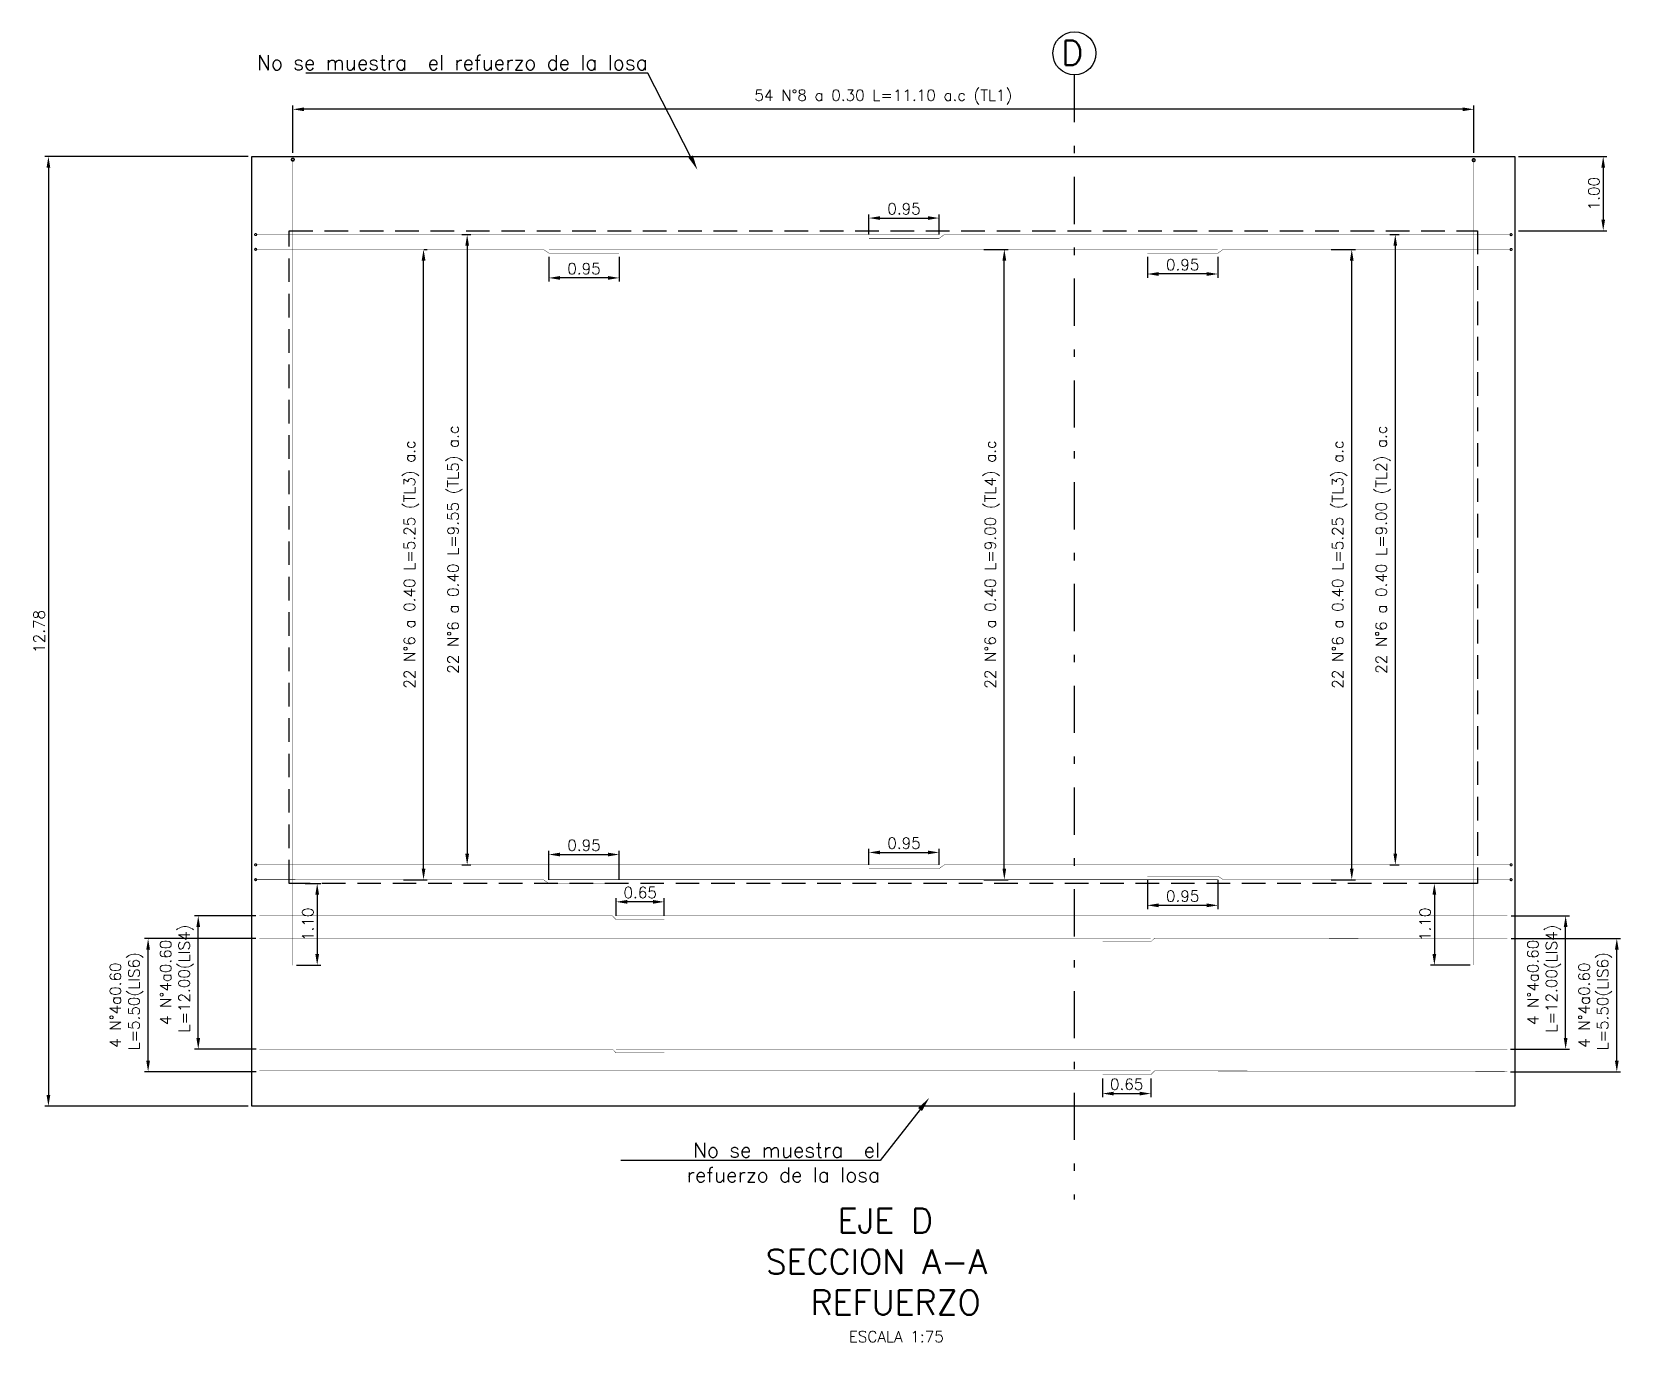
# Model space of a CAD drawing. Header units: metres. Extents: x 1080594 to 1081411, y 976871 to 977162.
# Drawn here: x 1080967.86 to 1080989.26, y 977088.13 to 977105.77 of the extents above; entities that cross this region are included whole.
import ezdxf
from ezdxf import colors
from ezdxf.entities.mleader import LeaderData, LeaderLine
from ezdxf.math import Vec2, Vec3

# ---------------------------------------------------------------- set-up
doc = ezdxf.new("R2010")
doc.units = ezdxf.units.M
doc.header["$LTSCALE"] = 25.4
doc.linetypes.add('DASHDOT', pattern=[1, 0.5, -0.25, 0, -0.25])
doc.linetypes.add('HIDDEN', pattern=[0.375, 0.25, -0.125])
for name, color, linetype in [('CIRCULOCONTRAP', 130, 'Continuous'), ('CONTRAPESO', 3, 'Continuous'), ('DIMCONTRAPESO', 1, 'Continuous'), ('EJE-D', 11, 'DASHDOT'), ('PROY', 9, 'HIDDEN'), ('R175COTR', 7, 'Continuous'), ('REF', 6, 'Continuous'), ('REGL175', 7, 'Continuous')]:
    doc.layers.add(name, color=color, linetype=linetype)
for name, color, linetype, lineweight in [('COTA', 1, 'Continuous', 30), ('COTACIM', 20, 'Continuous', 5), ('EJECONTRAPESO', 41, 'DASHDOT', 30)]:
    doc.layers.add(name, color=color, linetype=linetype, lineweight=lineweight)
doc.styles.add('romans', font='romans.shx')
doc.dimstyles.new('Copy 75', dxfattribs={"dimtxt": 0.15, "dimasz": 0.15, "dimexe": 0.05, "dimexo": 0.05, "dimgap": 0.05, "dimtad": 1, "dimzin": 0, "dimdsep": 46, "dimtxsty": 'romans', "dimcen": 0.002, "dimclrd": 1, "dimclre": 1, "dimclrt": 3, "dimadec": 4, "dimazin": 0, "dimtfac": 1, "dimtofl": 0, "dimtmove": 1, "dimatfit": 3, "dimfxl": 1, "dimtolj": 1, "dimtzin": 0, "dimarcsym": 1})

# ---------------------------------------------------------------- blocks, each defined once
blk = doc.blocks.new('*D215')
at = {"layer": 'COTACIM', "color": 1, "lineweight": -2, "transparency": 16777216}
for p, q in [((1080971.375, 977104.139), (1080971.375, 977104.775)), ((1080987.272, 977104.14), (1080987.272, 977104.775)), ((1080987.122, 977104.725), (1080971.525, 977104.725))]:
    blk.add_line(p, q, dxfattribs=at)
at = {"layer": 'COTACIM', "color": 1, "transparency": 16777216}
for points in [[(1080971.525, 977104.75), (1080971.525, 977104.7), (1080971.375, 977104.725)], [(1080987.122, 977104.75), (1080987.122, 977104.7), (1080987.272, 977104.725)]]:
    blk.add_solid(points, dxfattribs=at)
at = {"layer": 'Defpoints', "color": 0, "transparency": 16777216}
for p in [(1080971.375, 977104.725), (1080971.375, 977104.089), (1080987.272, 977104.09)]:
    blk.add_point(p, dxfattribs=at)
at = {"layer": 'COTACIM', "color": 3, "transparency": 16777216, "insert": (1080979.324, 977104.889), "char_height": 0.15, "attachment_point": 5, "style": 'romans'}
blk.add_mtext('\\A1;54 N°8 a 0.30 L=11.10 a.c (TL1)', dxfattribs=at)
blk = doc.blocks.new('*D266')
at = {"layer": 'Defpoints', "color": 0, "transparency": 16777216}
for p in [(1080975.768, 977094.693), (1080974.822, 977094.304), (1080975.768, 977094.304)]:
    blk.add_point(p, dxfattribs=at)
at = {"layer": 'DIMCONTRAPESO', "color": 1, "lineweight": -2, "transparency": 16777216}
for p, q in [((1080974.822, 977094.354), (1080974.822, 977094.743)), ((1080975.768, 977094.354), (1080975.768, 977094.743)), ((1080974.972, 977094.693), (1080975.618, 977094.693))]:
    blk.add_line(p, q, dxfattribs=at)
at = {"layer": 'DIMCONTRAPESO', "color": 1, "transparency": 16777216}
for points in [[(1080974.972, 977094.718), (1080974.972, 977094.668), (1080974.822, 977094.693)], [(1080975.618, 977094.718), (1080975.618, 977094.668), (1080975.768, 977094.693)]]:
    blk.add_solid(points, dxfattribs=at)
at = {"layer": 'DIMCONTRAPESO', "color": 3, "transparency": 16777216, "insert": (1080975.295, 977094.818), "char_height": 0.15, "attachment_point": 5, "style": 'romans'}
blk.add_mtext('\\A1;0.95', dxfattribs=at)
blk = doc.blocks.new('*D267')
at = {"layer": 'Defpoints', "color": 0, "transparency": 16777216}
for p in [(1080980.075, 977094.721), (1080979.13, 977094.504), (1080980.075, 977094.504)]:
    blk.add_point(p, dxfattribs=at)
at = {"layer": 'DIMCONTRAPESO', "color": 1, "lineweight": -2, "transparency": 16777216}
for p, q in [((1080979.13, 977094.554), (1080979.13, 977094.771)), ((1080979.28, 977094.721), (1080979.925, 977094.721)), ((1080980.075, 977094.554), (1080980.075, 977094.771))]:
    blk.add_line(p, q, dxfattribs=at)
at = {"layer": 'DIMCONTRAPESO', "color": 1, "transparency": 16777216}
for points in [[(1080979.28, 977094.746), (1080979.28, 977094.696), (1080979.13, 977094.721)], [(1080979.925, 977094.746), (1080979.925, 977094.696), (1080980.075, 977094.721)]]:
    blk.add_solid(points, dxfattribs=at)
at = {"layer": 'DIMCONTRAPESO', "color": 3, "transparency": 16777216, "insert": (1080979.602, 977094.846), "char_height": 0.15, "attachment_point": 5, "style": 'romans'}
blk.add_mtext('\\A1;0.95', dxfattribs=at)
blk = doc.blocks.new('*D216')
at = {"layer": 'Defpoints', "color": 0, "transparency": 16777216}
for p in [(1080987.323, 977094.304), (1080986.742, 977093.204), (1080987.272, 977093.204)]:
    blk.add_point(p, dxfattribs=at)
at = {"layer": 'DIMCONTRAPESO', "color": 1, "lineweight": -2, "transparency": 16777216}
for p, q in [((1080987.273, 977094.304), (1080986.692, 977094.304)), ((1080986.742, 977094.154), (1080986.742, 977093.354)), ((1080987.222, 977093.204), (1080986.692, 977093.204))]:
    blk.add_line(p, q, dxfattribs=at)
at = {"layer": 'DIMCONTRAPESO', "color": 1, "transparency": 16777216}
for points in [[(1080986.717, 977094.154), (1080986.767, 977094.154), (1080986.742, 977094.304)], [(1080986.717, 977093.354), (1080986.767, 977093.354), (1080986.742, 977093.204)]]:
    blk.add_solid(points, dxfattribs=at)
at = {"layer": 'DIMCONTRAPESO', "color": 3, "transparency": 16777216, "insert": (1080986.617, 977093.754), "char_height": 0.15, "attachment_point": 5, "rotation": 90, "style": 'romans', "bg_fill": 3, "box_fill_scale": 1.1, "bg_fill_color": 256, "bg_fill_true_color": 13158600, "bg_fill_transparency": 0}
blk.add_mtext('\\A1;1.10', dxfattribs=at)
blk = doc.blocks.new('*D268')
at = {"layer": 'Defpoints', "color": 0, "transparency": 16777216}
for p in [(1080982.879, 977094.404), (1080983.828, 977094.404), (1080982.879, 977094.009)]:
    blk.add_point(p, dxfattribs=at)
at = {"layer": 'DIMCONTRAPESO', "color": 1, "lineweight": -2, "transparency": 16777216}
for p, q in [((1080982.879, 977094.354), (1080982.879, 977093.959)), ((1080983.828, 977094.354), (1080983.828, 977093.959)), ((1080983.678, 977094.009), (1080983.029, 977094.009))]:
    blk.add_line(p, q, dxfattribs=at)
at = {"layer": 'DIMCONTRAPESO', "color": 1, "transparency": 16777216}
for points in [[(1080983.029, 977094.034), (1080983.029, 977093.984), (1080982.879, 977094.009)], [(1080983.678, 977094.034), (1080983.678, 977093.984), (1080983.828, 977094.009)]]:
    blk.add_solid(points, dxfattribs=at)
at = {"layer": 'DIMCONTRAPESO', "color": 3, "transparency": 16777216, "insert": (1080983.354, 977094.134), "char_height": 0.15, "attachment_point": 5, "style": 'romans'}
blk.add_mtext('\\A1;0.95', dxfattribs=at)
blk = doc.blocks.new('*D269')
at = {"layer": 'Defpoints', "color": 0, "transparency": 16777216}
for p in [(1080985.301, 977102.839), (1080985.63, 977102.839), (1080985.301, 977094.354)]:
    blk.add_point(p, dxfattribs=at)
at = {"layer": 'DIMCONTRAPESO', "color": 1, "lineweight": -2, "transparency": 16777216}
for p, q in [((1080985.351, 977102.839), (1080985.68, 977102.839)), ((1080985.63, 977094.504), (1080985.63, 977102.689)), ((1080985.351, 977094.354), (1080985.68, 977094.354))]:
    blk.add_line(p, q, dxfattribs=at)
at = {"layer": 'DIMCONTRAPESO', "color": 1, "transparency": 16777216}
for points in [[(1080985.605, 977102.689), (1080985.655, 977102.689), (1080985.63, 977102.839)], [(1080985.605, 977094.504), (1080985.655, 977094.504), (1080985.63, 977094.354)]]:
    blk.add_solid(points, dxfattribs=at)
at = {"layer": 'DIMCONTRAPESO', "color": 3, "transparency": 16777216, "insert": (1080985.466, 977098.596), "char_height": 0.15, "attachment_point": 5, "rotation": 90, "style": 'romans'}
blk.add_mtext('\\A1;22 N°6 a 0.40 L=5.25 (TL3) a.c', dxfattribs=at)
blk = doc.blocks.new('*D270')
at = {"layer": 'Defpoints', "color": 0, "transparency": 16777216}
for p in [(1080986.093, 977103.038), (1080986.093, 977094.554), (1080986.216, 977094.554)]:
    blk.add_point(p, dxfattribs=at)
at = {"layer": 'DIMCONTRAPESO', "color": 1, "lineweight": -2, "transparency": 16777216}
for p, q in [((1080986.143, 977103.038), (1080986.266, 977103.038)), ((1080986.216, 977102.888), (1080986.216, 977094.704)), ((1080986.143, 977094.554), (1080986.266, 977094.554))]:
    blk.add_line(p, q, dxfattribs=at)
at = {"layer": 'DIMCONTRAPESO', "color": 1, "transparency": 16777216}
for points in [[(1080986.191, 977102.888), (1080986.241, 977102.888), (1080986.216, 977103.038)], [(1080986.191, 977094.704), (1080986.241, 977094.704), (1080986.216, 977094.554)]]:
    blk.add_solid(points, dxfattribs=at)
at = {"layer": 'DIMCONTRAPESO', "color": 3, "transparency": 16777216, "insert": (1080986.052, 977098.796), "char_height": 0.15, "attachment_point": 5, "rotation": 90, "style": 'romans'}
blk.add_mtext('\\A1;22 N°6 a 0.40 L=9.00 (TL2) a.c', dxfattribs=at)
blk = doc.blocks.new('*D217')
at = {"layer": 'Defpoints', "color": 0, "transparency": 16777216}
for p in [(1080980.625, 977102.839), (1080980.953, 977102.839), (1080980.625, 977094.354)]:
    blk.add_point(p, dxfattribs=at)
at = {"layer": 'DIMCONTRAPESO', "color": 1, "lineweight": -2, "transparency": 16777216}
for p, q in [((1080980.675, 977102.839), (1080981.003, 977102.839)), ((1080980.953, 977094.504), (1080980.953, 977102.689)), ((1080980.675, 977094.354), (1080981.003, 977094.354))]:
    blk.add_line(p, q, dxfattribs=at)
at = {"layer": 'DIMCONTRAPESO', "color": 1, "transparency": 16777216}
for points in [[(1080980.928, 977102.689), (1080980.978, 977102.689), (1080980.953, 977102.839)], [(1080980.928, 977094.504), (1080980.978, 977094.504), (1080980.953, 977094.354)]]:
    blk.add_solid(points, dxfattribs=at)
at = {"layer": 'DIMCONTRAPESO', "color": 3, "transparency": 16777216, "insert": (1080980.789, 977098.597), "char_height": 0.15, "attachment_point": 5, "rotation": 90, "style": 'romans'}
blk.add_mtext('\\A1;22 N°6 a 0.40 L=9.00 (TL4) a.c', dxfattribs=at)
blk = doc.blocks.new('*D218')
at = {"layer": 'Defpoints', "color": 0, "transparency": 16777216}
for p in [(1080973.094, 977102.839), (1080973.135, 977102.839), (1080972.813, 977094.354)]:
    blk.add_point(p, dxfattribs=at)
at = {"layer": 'DIMCONTRAPESO', "color": 1, "lineweight": -2, "transparency": 16777216}
for p, q in [((1080973.144, 977102.839), (1080973.185, 977102.839)), ((1080973.135, 977094.504), (1080973.135, 977102.689)), ((1080972.863, 977094.354), (1080973.185, 977094.354))]:
    blk.add_line(p, q, dxfattribs=at)
at = {"layer": 'DIMCONTRAPESO', "color": 1, "transparency": 16777216}
for points in [[(1080973.11, 977102.689), (1080973.16, 977102.689), (1080973.135, 977102.839)], [(1080973.11, 977094.504), (1080973.16, 977094.504), (1080973.135, 977094.354)]]:
    blk.add_solid(points, dxfattribs=at)
at = {"layer": 'DIMCONTRAPESO', "color": 3, "transparency": 16777216, "insert": (1080972.971, 977098.597), "char_height": 0.15, "attachment_point": 5, "rotation": 90, "style": 'romans'}
blk.add_mtext('\\A1;22 N°6 a 0.40 L=5.25 (TL3) a.c', dxfattribs=at)
blk = doc.blocks.new('*D219')
at = {"layer": 'Defpoints', "color": 0, "transparency": 16777216}
for p in [(1080973.598, 977103.039), (1080973.598, 977094.554), (1080973.722, 977094.554)]:
    blk.add_point(p, dxfattribs=at)
at = {"layer": 'DIMCONTRAPESO', "color": 1, "lineweight": -2, "transparency": 16777216}
for p, q in [((1080973.648, 977103.039), (1080973.772, 977103.039)), ((1080973.722, 977102.889), (1080973.722, 977094.704)), ((1080973.648, 977094.554), (1080973.772, 977094.554))]:
    blk.add_line(p, q, dxfattribs=at)
at = {"layer": 'DIMCONTRAPESO', "color": 1, "transparency": 16777216}
for points in [[(1080973.697, 977102.889), (1080973.747, 977102.889), (1080973.722, 977103.039)], [(1080973.697, 977094.704), (1080973.747, 977094.704), (1080973.722, 977094.554)]]:
    blk.add_solid(points, dxfattribs=at)
at = {"layer": 'DIMCONTRAPESO', "color": 3, "transparency": 16777216, "insert": (1080973.557, 977098.797), "char_height": 0.15, "attachment_point": 5, "rotation": 90, "style": 'romans'}
blk.add_mtext('\\A1;22 N°6 a 0.40 L=9.55 (TL5) a.c', dxfattribs=at)
blk = doc.blocks.new('*D271')
at = {"layer": 'Defpoints', "color": 0, "transparency": 16777216}
for p in [(1080982.879, 977102.789), (1080983.828, 977102.789), (1080982.879, 977102.508)]:
    blk.add_point(p, dxfattribs=at)
at = {"layer": 'DIMCONTRAPESO', "color": 1, "lineweight": -2, "transparency": 16777216}
for p, q in [((1080982.879, 977102.739), (1080982.879, 977102.458)), ((1080983.828, 977102.739), (1080983.828, 977102.458)), ((1080983.678, 977102.508), (1080983.029, 977102.508))]:
    blk.add_line(p, q, dxfattribs=at)
at = {"layer": 'DIMCONTRAPESO', "color": 1, "transparency": 16777216}
for points in [[(1080983.029, 977102.533), (1080983.029, 977102.483), (1080982.879, 977102.508)], [(1080983.678, 977102.533), (1080983.678, 977102.483), (1080983.828, 977102.508)]]:
    blk.add_solid(points, dxfattribs=at)
at = {"layer": 'DIMCONTRAPESO', "color": 3, "transparency": 16777216, "insert": (1080983.354, 977102.633), "char_height": 0.15, "attachment_point": 5, "style": 'romans'}
blk.add_mtext('\\A1;0.95', dxfattribs=at)
blk = doc.blocks.new('*D272')
at = {"layer": 'Defpoints', "color": 0, "transparency": 16777216}
for p in [(1080980.075, 977103.261), (1080979.13, 977102.988), (1080980.075, 977102.988)]:
    blk.add_point(p, dxfattribs=at)
at = {"layer": 'DIMCONTRAPESO', "color": 1, "lineweight": -2, "transparency": 16777216}
for p, q in [((1080979.13, 977103.038), (1080979.13, 977103.311)), ((1080979.28, 977103.261), (1080979.925, 977103.261)), ((1080980.075, 977103.038), (1080980.075, 977103.311))]:
    blk.add_line(p, q, dxfattribs=at)
at = {"layer": 'DIMCONTRAPESO', "color": 1, "transparency": 16777216}
for points in [[(1080979.28, 977103.286), (1080979.28, 977103.236), (1080979.13, 977103.261)], [(1080979.925, 977103.286), (1080979.925, 977103.236), (1080980.075, 977103.261)]]:
    blk.add_solid(points, dxfattribs=at)
at = {"layer": 'DIMCONTRAPESO', "color": 3, "transparency": 16777216, "insert": (1080979.602, 977103.386), "char_height": 0.15, "attachment_point": 5, "style": 'romans'}
blk.add_mtext('\\A1;0.95', dxfattribs=at)
blk = doc.blocks.new('*D273')
at = {"layer": 'Defpoints', "color": 0, "transparency": 16777216}
for p in [(1080974.822, 977102.789), (1080975.768, 977102.789), (1080974.822, 977102.455)]:
    blk.add_point(p, dxfattribs=at)
at = {"layer": 'DIMCONTRAPESO', "color": 1, "lineweight": -2, "transparency": 16777216}
for p, q in [((1080974.822, 977102.739), (1080974.822, 977102.405)), ((1080975.768, 977102.739), (1080975.768, 977102.405)), ((1080975.618, 977102.455), (1080974.972, 977102.455))]:
    blk.add_line(p, q, dxfattribs=at)
at = {"layer": 'DIMCONTRAPESO', "color": 1, "transparency": 16777216}
for points in [[(1080974.972, 977102.48), (1080974.972, 977102.43), (1080974.822, 977102.455)], [(1080975.618, 977102.48), (1080975.618, 977102.43), (1080975.768, 977102.455)]]:
    blk.add_solid(points, dxfattribs=at)
at = {"layer": 'DIMCONTRAPESO', "color": 3, "transparency": 16777216, "insert": (1080975.295, 977102.58), "char_height": 0.15, "attachment_point": 5, "style": 'romans'}
blk.add_mtext('\\A1;0.95', dxfattribs=at)
blk = doc.blocks.new('*D220')
at = {"layer": 'Defpoints', "color": 0, "transparency": 16777216}
for p in [(1080987.725, 977093.868), (1080988.509, 977093.868), (1080987.719, 977092.074)]:
    blk.add_point(p, dxfattribs=at)
at = {"layer": 'DIMCONTRAPESO', "color": 1, "lineweight": -2, "transparency": 16777216}
for p, q in [((1080987.775, 977093.868), (1080988.559, 977093.868)), ((1080988.509, 977092.224), (1080988.509, 977093.718)), ((1080987.769, 977092.074), (1080988.559, 977092.074))]:
    blk.add_line(p, q, dxfattribs=at)
at = {"layer": 'DIMCONTRAPESO', "color": 1, "transparency": 16777216}
for points in [[(1080988.484, 977093.718), (1080988.534, 977093.718), (1080988.509, 977093.868)], [(1080988.484, 977092.224), (1080988.534, 977092.224), (1080988.509, 977092.074)]]:
    blk.add_solid(points, dxfattribs=at)
at = {"layer": 'DIMCONTRAPESO', "color": 3, "transparency": 16777216, "insert": (1080988.219, 977092.971), "char_height": 0.15, "attachment_point": 5, "rotation": 90, "style": 'romans'}
blk.add_mtext('\\A1;4 N°4a0.60\\P L=12.00(LIS4)', dxfattribs=at)
blk = doc.blocks.new('*D274')
at = {"layer": 'Defpoints', "color": 0, "transparency": 16777216}
for p in [(1080975.726, 977094.056), (1080975.726, 977093.818), (1080976.375, 977093.818)]:
    blk.add_point(p, dxfattribs=at)
at = {"layer": 'EJE-D', "color": 1, "lineweight": -2, "transparency": 16777216}
for p, q in [((1080975.726, 977093.868), (1080975.726, 977094.106)), ((1080976.375, 977093.868), (1080976.375, 977094.106)), ((1080976.225, 977094.056), (1080975.876, 977094.056))]:
    blk.add_line(p, q, dxfattribs=at)
at = {"layer": 'EJE-D', "color": 1, "transparency": 16777216}
for points in [[(1080975.876, 977094.081), (1080975.876, 977094.031), (1080975.726, 977094.056)], [(1080976.225, 977094.081), (1080976.225, 977094.031), (1080976.375, 977094.056)]]:
    blk.add_solid(points, dxfattribs=at)
at = {"layer": 'EJE-D', "color": 3, "transparency": 16777216, "insert": (1080976.051, 977094.181), "char_height": 0.15, "attachment_point": 5, "style": 'romans'}
blk.add_mtext('\\A1;0.65', dxfattribs=at)
blk = doc.blocks.new('*D221')
at = {"layer": 'Defpoints', "color": 0, "transparency": 16777216}
for p in [(1080987.724, 977093.562), (1080989.198, 977093.562), (1080987.718, 977091.768)]:
    blk.add_point(p, dxfattribs=at)
at = {"layer": 'DIMCONTRAPESO', "color": 1, "lineweight": -2, "transparency": 16777216}
for p, q in [((1080987.774, 977093.562), (1080989.248, 977093.562)), ((1080989.198, 977091.918), (1080989.198, 977093.412)), ((1080987.768, 977091.768), (1080989.248, 977091.768))]:
    blk.add_line(p, q, dxfattribs=at)
at = {"layer": 'DIMCONTRAPESO', "color": 1, "transparency": 16777216}
for points in [[(1080989.173, 977093.412), (1080989.223, 977093.412), (1080989.198, 977093.562)], [(1080989.173, 977091.918), (1080989.223, 977091.918), (1080989.198, 977091.768)]]:
    blk.add_solid(points, dxfattribs=at)
at = {"layer": 'DIMCONTRAPESO', "color": 3, "transparency": 16777216, "insert": (1080988.908, 977092.665), "char_height": 0.15, "attachment_point": 5, "rotation": 90, "style": 'romans'}
blk.add_mtext('\\A1;4 N°4a0.60\\P L=5.50(LIS6)', dxfattribs=at)
blk = doc.blocks.new('*D222')
at = {"layer": 'Defpoints', "color": 0, "transparency": 16777216}
for p in [(1080970.102, 977093.868), (1080970.925, 977093.868), (1080970.931, 977092.074)]:
    blk.add_point(p, dxfattribs=at)
at = {"layer": 'DIMCONTRAPESO', "color": 1, "lineweight": -2, "transparency": 16777216}
for p, q in [((1080970.875, 977093.868), (1080970.052, 977093.868)), ((1080970.102, 977092.224), (1080970.102, 977093.718)), ((1080970.881, 977092.074), (1080970.052, 977092.074))]:
    blk.add_line(p, q, dxfattribs=at)
at = {"layer": 'DIMCONTRAPESO', "color": 1, "transparency": 16777216}
for points in [[(1080970.077, 977093.718), (1080970.127, 977093.718), (1080970.102, 977093.868)], [(1080970.077, 977092.224), (1080970.127, 977092.224), (1080970.102, 977092.074)]]:
    blk.add_solid(points, dxfattribs=at)
at = {"layer": 'DIMCONTRAPESO', "color": 3, "transparency": 16777216, "insert": (1080969.813, 977092.971), "char_height": 0.15, "attachment_point": 5, "rotation": 90, "style": 'romans'}
blk.add_mtext('\\A1;4 N°4a0.60\\P L=12.00(LIS4)', dxfattribs=at)
blk = doc.blocks.new('*D223')
at = {"layer": 'Defpoints', "color": 0, "transparency": 16777216}
for p in [(1080969.427, 977093.562), (1080970.925, 977093.562), (1080970.932, 977091.768)]:
    blk.add_point(p, dxfattribs=at)
at = {"layer": 'DIMCONTRAPESO', "color": 1, "lineweight": -2, "transparency": 16777216}
for p, q in [((1080970.875, 977093.562), (1080969.377, 977093.562)), ((1080969.427, 977091.918), (1080969.427, 977093.412)), ((1080970.882, 977091.768), (1080969.377, 977091.768))]:
    blk.add_line(p, q, dxfattribs=at)
at = {"layer": 'DIMCONTRAPESO', "color": 1, "transparency": 16777216}
for points in [[(1080969.402, 977093.412), (1080969.452, 977093.412), (1080969.427, 977093.562)], [(1080969.402, 977091.918), (1080969.452, 977091.918), (1080969.427, 977091.768)]]:
    blk.add_solid(points, dxfattribs=at)
at = {"layer": 'DIMCONTRAPESO', "color": 3, "transparency": 16777216, "insert": (1080969.137, 977092.665), "char_height": 0.15, "attachment_point": 5, "rotation": 90, "style": 'romans'}
blk.add_mtext('\\A1;4 N°4a0.60\\P L=5.50(LIS6)', dxfattribs=at)
blk = doc.blocks.new('*D275')
at = {"layer": 'Defpoints', "color": 0, "transparency": 16777216}
for p in [(1080982.275, 977091.73), (1080982.925, 977091.73), (1080982.925, 977091.475)]:
    blk.add_point(p, dxfattribs=at)
at = {"layer": 'EJE-D', "color": 1, "lineweight": -2, "transparency": 16777216}
for p, q in [((1080982.275, 977091.68), (1080982.275, 977091.425)), ((1080982.925, 977091.68), (1080982.925, 977091.425)), ((1080982.425, 977091.475), (1080982.775, 977091.475))]:
    blk.add_line(p, q, dxfattribs=at)
at = {"layer": 'EJE-D', "color": 1, "transparency": 16777216}
for points in [[(1080982.425, 977091.5), (1080982.425, 977091.45), (1080982.275, 977091.475)], [(1080982.775, 977091.5), (1080982.775, 977091.45), (1080982.925, 977091.475)]]:
    blk.add_solid(points, dxfattribs=at)
at = {"layer": 'EJE-D', "color": 3, "transparency": 16777216, "insert": (1080982.6, 977091.6), "char_height": 0.15, "attachment_point": 5, "style": 'romans'}
blk.add_mtext('\\A1;0.65', dxfattribs=at)
blk = doc.blocks.new('*D276')
at = {"layer": 'COTA', "color": 1, "lineweight": -2, "transparency": 16777216}
for p, q in [((1080987.875, 977104.09), (1080989.065, 977104.09)), ((1080989.015, 977103.94), (1080989.015, 977103.24)), ((1080987.875, 977103.09), (1080989.065, 977103.09))]:
    blk.add_line(p, q, dxfattribs=at)
at = {"layer": 'COTA', "color": 1, "transparency": 16777216}
for points in [[(1080988.99, 977103.94), (1080989.04, 977103.94), (1080989.015, 977104.09)], [(1080988.99, 977103.24), (1080989.04, 977103.24), (1080989.015, 977103.09)]]:
    blk.add_solid(points, dxfattribs=at)
at = {"layer": 'Defpoints', "color": 0, "transparency": 16777216}
for p in [(1080987.825, 977104.09), (1080987.825, 977103.09), (1080989.015, 977103.09)]:
    blk.add_point(p, dxfattribs=at)
at = {"layer": 'COTA', "color": 3, "transparency": 16777216, "insert": (1080988.89, 977103.59), "char_height": 0.15, "attachment_point": 5, "rotation": 90, "style": 'romans'}
blk.add_mtext('\\A1;1.00', dxfattribs=at)
blk = doc.blocks.new('*D366')
at = {"layer": 'COTA', "color": 1, "lineweight": -2, "transparency": 16777216}
for p, q in [((1080970.775, 977104.088), (1080968.035, 977104.088)), ((1080968.085, 977103.938), (1080968.085, 977091.454)), ((1080970.775, 977091.304), (1080968.035, 977091.304))]:
    blk.add_line(p, q, dxfattribs=at)
at = {"layer": 'COTA', "color": 1, "transparency": 16777216}
for points in [[(1080968.06, 977103.938), (1080968.11, 977103.938), (1080968.085, 977104.088)], [(1080968.06, 977091.454), (1080968.11, 977091.454), (1080968.085, 977091.304)]]:
    blk.add_solid(points, dxfattribs=at)
at = {"layer": 'Defpoints', "color": 0, "transparency": 16777216}
for p in [(1080970.825, 977104.088), (1080968.085, 977091.304), (1080970.825, 977091.304)]:
    blk.add_point(p, dxfattribs=at)
at = {"layer": 'COTA', "color": 3, "transparency": 16777216, "insert": (1080967.96, 977097.696), "char_height": 0.15, "attachment_point": 5, "rotation": 90, "style": 'romans'}
blk.add_mtext('\\A1;12.78', dxfattribs=at)
blk = doc.blocks.new('*D367')
at = {"layer": 'COTA', "color": 1, "lineweight": -2, "transparency": 16777216}
for p, q in [((1080971.54, 977094.304), (1080971.753, 977094.304)), ((1080971.703, 977094.154), (1080971.703, 977093.354)), ((1080971.425, 977093.204), (1080971.753, 977093.204))]:
    blk.add_line(p, q, dxfattribs=at)
at = {"layer": 'COTA', "color": 1, "transparency": 16777216}
for points in [[(1080971.678, 977094.154), (1080971.728, 977094.154), (1080971.703, 977094.304)], [(1080971.678, 977093.354), (1080971.728, 977093.354), (1080971.703, 977093.204)]]:
    blk.add_solid(points, dxfattribs=at)
at = {"layer": 'Defpoints', "color": 0, "transparency": 16777216}
for p in [(1080971.49, 977094.304), (1080971.375, 977093.204), (1080971.703, 977093.204)]:
    blk.add_point(p, dxfattribs=at)
at = {"layer": 'COTA', "color": 3, "transparency": 16777216, "insert": (1080971.578, 977093.754), "char_height": 0.15, "attachment_point": 5, "rotation": 90, "style": 'romans'}
blk.add_mtext('\\A1;1.10', dxfattribs=at)

msp = doc.modelspace()

# ---------------------------------------------------------------- linework, layer by layer
at = {"layer": 'CIRCULOCONTRAP'}
msp.add_circle((1080981.897317, 977105.478907), 0.289667, dxfattribs=at)
at = {"layer": 'CONTRAPESO'}
msp.add_lwpolyline([(1080970.825199, 977104.088447), (1080987.824817, 977104.090447), (1080987.824758, 977091.304342), (1080970.824945, 977091.304342)], close=True, dxfattribs=at)
at = {"layer": 'EJECONTRAPESO', "ltscale": 0.05}
msp.add_lwpolyline([(1080981.894843, 977105.185296), (1080981.894843, 977090.050622)], dxfattribs=at)
at = {"layer": 'PROY', "color": 252, "ltscale": 0.05}
msp.add_lwpolyline([(1080971.325189, 977103.088506), (1080987.324815, 977103.090388), (1080987.324754, 977094.304342), (1080971.324949, 977094.304342)], close=True, dxfattribs=at)
at = {"layer": 'REF', "ltscale": 0.1}
for points, const_width in [([(1080971.357051, 977104.048086, 1), (1080971.393051, 977104.048086, 1)], 0.02), ([(1080971.357051, 977104.048086, 1), (1080971.393051, 977104.048086, 1)], 0.02), ([(1080987.253955, 977104.040382, 1), (1080987.289955, 977104.040382, 1)], 0.02), ([(1080970.861376, 977103.038715, 1), (1080970.888376, 977103.038715, 1)], 0.015), ([(1080987.761362, 977103.03794, 1), (1080987.788362, 977103.03794, 1)], 0.015), ([(1080970.861562, 977102.839865, 1), (1080970.888562, 977102.839865, 1)], 0.015), ([(1080987.761363, 977102.838773, 1), (1080987.788363, 977102.838773, 1)], 0.015), ([(1080970.861288, 977094.554418, 1), (1080970.888288, 977094.554418, 1)], 0.015), ([(1080987.761236, 977094.554079, 1), (1080987.788236, 977094.554079, 1)], 0.015), ([(1080970.86151, 977094.354845, 1), (1080970.88851, 977094.354845, 1)], 0.015), ([(1080987.761273, 977094.35419, 1), (1080987.788273, 977094.35419, 1)], 0.015)]:
    msp.add_lwpolyline(points, format="xyb", close=True, dxfattribs=dict(at, const_width=const_width))
at = {"layer": 'REF', "ltscale": 0.1, "const_width": 0.005}
for points in [[(1080971.375051, 977104.048086), (1080971.375041, 977094.263501), (1080971.375041, 977093.203501)], [(1080987.271955, 977104.040382), (1080987.271951, 977094.198921), (1080987.271951, 977093.203921)], [(1080975.76791, 977102.788885), (1080974.82158, 977102.788885), (1080974.750687, 977102.838792), (1080970.875062, 977102.839447)], [(1080980.073299, 977103.038528), (1080970.875064, 977103.038715)], [(1080983.824905, 977102.839362), (1080974.824905, 977102.839362)], [(1080979.129637, 977102.988052), (1080980.075196, 977102.988052), (1080980.146088, 977103.037958), (1080987.774825, 977103.03792)], [(1080982.879346, 977102.788885), (1080983.827972, 977102.788885), (1080983.898865, 977102.838792), (1080987.774826, 977102.838773)], [(1080980.073211, 977094.554231), (1080970.874976, 977094.554418)], [(1080979.129549, 977094.503754), (1080980.075107, 977094.503754), (1080980.146, 977094.553661), (1080987.774736, 977094.553623)], [(1080975.767857, 977094.303865), (1080974.821527, 977094.303865), (1080974.750634, 977094.353772), (1080970.87501, 977094.354427)], [(1080983.824852, 977094.354342), (1080974.824852, 977094.354342)], [(1080982.879294, 977094.403678), (1080983.82792, 977094.403678), (1080983.898813, 977094.353772), (1080987.774773, 977094.35379)], [(1080976.37523, 977093.817808), (1080975.725965, 977093.817808), (1080975.67699, 977093.868327), (1080970.925176, 977093.868327)], [(1080970.924953, 977093.568327), (1080982.924575, 977093.568327)], [(1080976.37523, 977092.023591), (1080975.725965, 977092.023591), (1080975.67699, 977092.07411), (1080970.925176, 977092.07411)], [(1080987.724852, 977092.07411), (1080975.72523, 977092.07411)], [(1080970.924953, 977091.78046), (1080982.924575, 977091.78046)], [(1080982.274575, 977091.729941), (1080982.924575, 977091.729941), (1080982.977235, 977091.780259), (1080987.724981, 977091.774111)]]:
    msp.add_lwpolyline(points, dxfattribs=at)

# ---------------------------------------------------------------- texts
at = {"layer": 'R175COTR', "insert": (1080982.014928, 977105.650749, 308.056641), "char_height": 0.33, "width": 0.41500103, "attachment_point": 3, "rotation": 0.0000363, "style": 'romans'}
msp.add_mtext('{\\C0;D}', dxfattribs=at)
at = {"layer": 'REGL175', "insert": (1080971.491709, 977089.928226), "char_height": 0.33, "width": 14.49150363, "attachment_point": 1, "style": 'romans'}
msp.add_mtext('\\pi7.2152;{\\C0;EJE D\\P\\pi6.2487;SECCION A-A \\P\\pi6.8529;REFUERZO\\P\\pi7.3672;\\H0.45455x;\\C3;ESCALA 1:75}', dxfattribs=at)

# ---------------------------------------------------------------- dimensions: what is measured, and where the dimension line sits
at = {"layer": 'COTA', "color": 2}
for base, p1, p2, picture, middle in [((1080968.084588, 977091.304342), (1080970.825199, 977104.088447), (1080970.825199, 977091.304342), '*D366', (1080967.959588, 977097.696394)), ((1080989.014741, 977103.090447), (1080987.824817, 977104.090447), (1080987.824812, 977103.090447), '*D276', (1080988.889741, 977103.590447)), ((1080971.703223, 977093.203501), (1080971.489718, 977094.304342), (1080971.375041, 977093.203501), '*D367', (1080971.578223, 977093.753921))]:
    dim = msp.add_linear_dim(base=base, p1=p1, p2=p2, angle=90, dimstyle='Copy 75', dxfattribs=at)
    dim.commit()
    dim.dimension.update_dxf_attribs({"geometry": picture, "text_midpoint": middle})
at = {"layer": 'COTACIM'}
dim = msp.add_linear_dim(base=(1080971.375142, 977104.724935), p1=(1080987.272045, 977104.090382), p2=(1080971.375142, 977104.088512), angle=180, text='54 N°8 a 0.30 L=11.10 a.c (TL1)', dimstyle='Copy 75', dxfattribs=at)
dim.commit()
dim.dimension.update_dxf_attribs({"geometry": '*D215', "text_midpoint": (1080979.323593, 977104.889221)})
at = {"layer": 'DIMCONTRAPESO'}
for base, p1, p2, picture, middle in [((1080980.075196, 977103.260732), (1080979.129637, 977102.988052), (1080980.075196, 977102.988052), '*D272', (1080979.602416, 977103.385732)), ((1080974.82158, 977102.455174), (1080975.76791, 977102.788885), (1080974.82158, 977102.788885), '*D273', (1080975.294745, 977102.580174)), ((1080982.879346, 977102.508144), (1080983.827972, 977102.788885), (1080982.879346, 977102.788885), '*D271', (1080983.353659, 977102.633144)), ((1080975.767857, 977094.692854), (1080974.821527, 977094.303865), (1080975.767857, 977094.304448), '*D266', (1080975.294692, 977094.817854)), ((1080980.075107, 977094.720514), (1080979.129549, 977094.503754), (1080980.075107, 977094.503754), '*D267', (1080979.602328, 977094.845514)), ((1080982.879294, 977094.008656), (1080983.82792, 977094.403678), (1080982.879294, 977094.403678), '*D268', (1080983.353607, 977094.133656))]:
    dim = msp.add_linear_dim(base=base, p1=p1, p2=p2, angle=180, dimstyle='Copy 75', dxfattribs=at)
    dim.commit()
    dim.dimension.update_dxf_attribs({"geometry": picture, "text_midpoint": middle})
for base, p1, p2, text, picture, middle in [((1080973.135327, 977102.839072), (1080972.812822, 977094.354099), (1080973.09398, 977102.839072), '22 N°6 a 0.40 L=5.25 (TL3) a.c', '*D218', (1080972.971042, 977098.596586)), ((1080973.721742, 977094.554363), (1080973.598151, 977103.03866), (1080973.598114, 977094.554363), '22 N°6 a 0.40 L=9.55 (TL5) a.c', '*D219', (1080973.557457, 977098.796511)), ((1080980.953312, 977102.839362), (1080980.624733, 977094.354342), (1080980.624768, 977102.839362), '22 N°6 a 0.40 L=9.00 (TL4) a.c', '*D217', (1080980.789026, 977098.596852)), ((1080985.629998, 977102.838785), (1080985.301455, 977094.353778), (1080985.301457, 977102.838785), '22 N°6 a 0.40 L=5.25 (TL3) a.c', '*D269', (1080985.465712, 977098.596282)), ((1080986.216498, 977094.553631), (1080986.092906, 977103.037928), (1080986.092819, 977094.553631), '22 N°6 a 0.40 L=9.00 (TL2) a.c', '*D270', (1080986.052212, 977098.79578))]:
    dim = msp.add_linear_dim(base=base, p1=p1, p2=p2, angle=90, text=text, dimstyle='Copy 75', dxfattribs=at)
    dim.commit()
    dim.dimension.update_dxf_attribs({"geometry": picture, "text_midpoint": middle})
for base, p1, p2, text, picture, middle in [((1080970.101789, 977093.868327), (1080970.931202, 977092.07411), (1080970.924852, 977093.868327), '4 N°4a0.60\\P L=12.00(LIS4)', '*D222', (1080970.101789, 977092.971219)), ((1080988.508521, 977093.868327), (1080987.718502, 977092.07411), (1080987.724852, 977093.868327), '4 N°4a0.60\\P L=12.00(LIS4)', '*D220', (1080988.508521, 977092.971219)), ((1080969.426607, 977093.561979), (1080970.931598, 977091.767762), (1080970.925248, 977093.561979), '4 N°4a0.60\\P L=5.50(LIS6)', '*D223', (1080969.426607, 977092.664871)), ((1080989.197575, 977093.561979), (1080987.718105, 977091.767762), (1080987.724455, 977093.561979), '4 N°4a0.60\\P L=5.50(LIS6)', '*D221', (1080989.197575, 977092.664871))]:
    dim = msp.add_linear_dim(base=base, p1=p1, p2=p2, angle=90, text=text, dimstyle='Copy 75', dxfattribs=at)
    dim.commit()
    dim.dimension.update_dxf_attribs({"geometry": picture, "text_midpoint": middle, "dimtype": 160})
at = {"layer": 'EJE-D', "color": 2}
for base, p1, p2, picture, middle in [((1080975.725965, 977094.056231), (1080976.37523, 977093.817808), (1080975.725965, 977093.817808), '*D274', (1080976.050597, 977094.181231)), ((1080982.924575, 977091.474913), (1080982.274575, 977091.729941), (1080982.924575, 977091.729941), '*D275', (1080982.599575, 977091.599913))]:
    dim = msp.add_linear_dim(base=base, p1=p1, p2=p2, angle=180, dimstyle='Copy 75', dxfattribs=at)
    dim.commit()
    dim.dimension.update_dxf_attribs({"geometry": picture, "text_midpoint": middle})

# ---------------------------------------------------------------- leaders
at = {"layer": 'COTACIM'}
ml = msp.add_multileader_mtext('Standard', dxfattribs=at)
ml.set_content('No se muestra  el refuerzo de la losa', color=3, style='romans')
ml.set_leader_properties(color=1)
ml.build(insert=Vec2(0, 0))
ml.multileader.update_dxf_attribs({"text_left_attachment_type": 6, "text_right_attachment_type": 6, "dogleg_length": 0, "arrow_head_size": 0.2})
ctx = ml.context
ctx.base_point, ctx.char_height, ctx.arrow_head_size, ctx.landing_gap_size, ctx.plane_origin = Vec3(1080970.001172, 977105.212852), 0.2, 0.2, 0, Vec3(1080976.821025, 977103.542912)
ctx.left_attachment, ctx.right_attachment, ctx.text_align_type = 6, 6, 2
notes = []
notes.append((ctx, [(1, (1, 1, 0), (1080976.153553, 977105.212852), (-1, 0), 0, [(0, [(1080976.821025, 977103.911562)], 0, [])])]))
ctx.mtext.insert, ctx.mtext.alignment, ctx.mtext.flow_direction = Vec3(1080976.153553, 977105.452852), 3, 5
ml = msp.add_multileader_mtext('Standard', dxfattribs=at)
ml.set_content('No se muestra  el refuerzo de la losa', color=3, style='romans')
ml.set_leader_properties(color=1)
ml.build(insert=Vec2(0, 0))
ml.multileader.update_dxf_attribs({"text_left_attachment_type": 6, "text_right_attachment_type": 6, "dogleg_length": 0, "arrow_head_size": 0.2})
ctx = ml.context
ctx.base_point, ctx.char_height, ctx.arrow_head_size, ctx.landing_gap_size, ctx.plane_origin = Vec3(1080976.319738, 977090.573952), 0.2, 0.2, 0, Vec3(1080980.022077, 977089.293524)
ctx.left_attachment, ctx.right_attachment, ctx.text_align_type = 6, 6, 2
notes.append((ctx, [(1, (1, 1, 0), (1080979.281643, 977090.573952), (-1, 0), 0, [(0, [(1080979.942178, 977091.417593)], 0, [])])]))
ctx.mtext.insert, ctx.mtext.width, ctx.mtext.alignment, ctx.mtext.flow_direction = Vec3(1080979.281643, 977090.813952), 3.45605072, 3, 5
for ctx, leaders in notes:
    for number, flags, end, landing, length, lines in leaders:
        leader = LeaderData()
        leader.index, (leader.has_last_leader_line, leader.has_dogleg_vector, leader.attachment_direction) = number, flags
        leader.last_leader_point, leader.dogleg_vector, leader.dogleg_length = Vec3(end), Vec3(landing), length
        for number, points, colour, breaks in lines:
            line = LeaderLine()
            line.index, line.vertices, line.color, line.breaks = number, Vec3.list(points), colors.encode_raw_color(colour), breaks
            leader.lines.append(line)
        ctx.leaders.append(leader)

# ---------------------------------------------------------------- next in the draw order: dimensions: what is measured, and where the dimension line sits
at = {"layer": 'DIMCONTRAPESO'}
dim = msp.add_linear_dim(base=(1080986.742046, 977093.203921), p1=(1080987.32346, 977094.304342), p2=(1080987.271951, 977093.203921), angle=90, dimstyle='Copy 75', override={"dimtfill": 1}, dxfattribs=at)
dim.commit()
dim.dimension.update_dxf_attribs({"geometry": '*D216', "text_midpoint": (1080986.617046, 977093.754131)})

# ---------------------------------------------------------------- next in the draw order: linework, layer by layer
at = {"layer": 'REF', "ltscale": 0.1, "const_width": 0.005}
for points in [[(1080987.724852, 977093.868327), (1080975.72523, 977093.868327)], [(1080982.274575, 977093.517808), (1080982.924575, 977093.517808), (1080982.977235, 977093.568126), (1080987.724981, 977093.561978)]]:
    msp.add_lwpolyline(points, dxfattribs=at)

doc.saveas('drawing.dxf')
